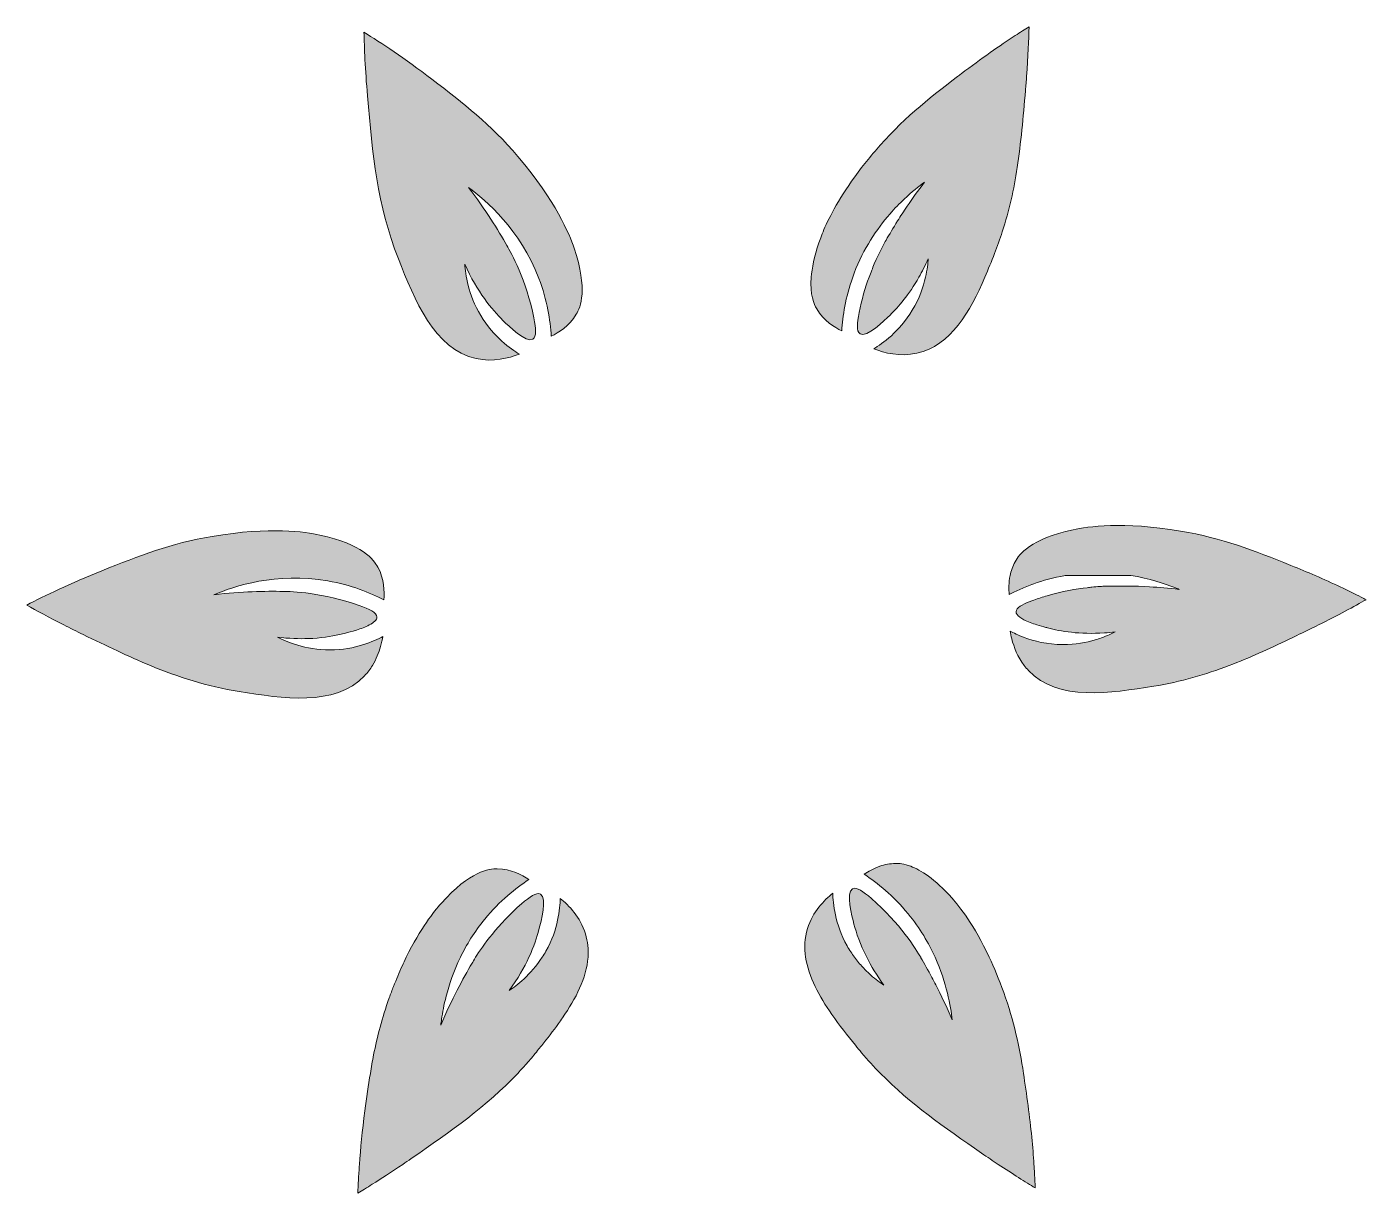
# Model space of a CAD drawing. Header units: inches. Extents: x -70 to 117, y 290 to 497.
# Drawn here: x -69.9 to 116.8, y 311.9 to 474.5 of the extents above; entities that cross this region are included whole.
import ezdxf

# ---------------------------------------------------------------- set-up
doc = ezdxf.new("R2010")
doc.units = ezdxf.units.IN
doc.header["$MEASUREMENT"] = 0
doc.layers.add('Layer 1', color=7, linetype='Continuous')

# ---------------------------------------------------------------- blocks, each defined once
blk = doc.blocks.new('block 3')
at = {"layer": 'Layer 1', "true_color": 0xfcbc38}
h = blk.add_hatch(color=40, dxfattribs=at)
h.dxf.hatch_style = 2
edge = h.paths.add_edge_path()
edge.add_spline(control_points=[(43.67, 432.12), (43.8, 434.15), (44.19, 436.75), (45.21, 439.58), (45.27, 439.77), (45.33, 439.96), (45.41, 440.15), (46.72, 443.58), (48.56, 446.3), (50.38, 448.39), (51.06, 449.17), (51.74, 449.87), (52.38, 450.48), (53.46, 451.49), (54.44, 452.27), (55.2, 452.82), (54.31, 451.66), (53.51, 450.54), (52.79, 449.48), (52.31, 448.77), (51.87, 448.09), (51.46, 447.44), (50.85, 446.46), (50.32, 445.56), (49.85, 444.75), (49.59, 444.28), (48.93, 443.11), (48.21, 441.43), (47.97, 440.87), (47.73, 440.25), (47.48, 439.58), (46.96, 438.15), (46.46, 436.48), (46.1, 434.65), (45.81, 433.19), (45.69, 432.03), (46.22, 431.71), (47.16, 431.13), (49.59, 433.51), (50.41, 434.32), (51.57, 435.45), (53.04, 437.15), (54.43, 439.58), (54.88, 440.36), (55.31, 441.21), (55.72, 442.15), (55.69, 441.54), (55.59, 440.64), (55.35, 439.58), (55.05, 438.24), (54.51, 436.64), (53.51, 434.98), (51.7, 431.96), (49.33, 430.33), (48.13, 429.61), (49.58, 429.04), (51.77, 428.46), (54.16, 428.99), (58.89, 430.05), (61.6, 434.82), (63.63, 439.58), (64.11, 440.69), (64.55, 441.81), (64.97, 442.87), (65.38, 443.89), (65.74, 444.91), (66.06, 445.91), (67.03, 448.92), (67.67, 451.86), (68.13, 454.86), (68.66, 458.3), (68.97, 461.82), (69.29, 465.61), (69.35, 466.28), (69.4, 466.93), (69.45, 467.56), (69.65, 470.36), (69.75, 472.73), (69.79, 474.49), (69.2, 474.12), (68.55, 473.7), (67.85, 473.25), (65.74, 471.88), (63.16, 470.1), (60.32, 467.93), (60.15, 467.8), (60, 467.68), (59.83, 467.56), (55.56, 464.28), (52.06, 461.54), (48.33, 457.17), (47.65, 456.37), (47.02, 455.6), (46.45, 454.86), (43.76, 451.37), (42.23, 448.54), (41.34, 446.55), (40.94, 445.65), (40.68, 444.92), (40.5, 444.39), (39.83, 442.42), (39.52, 440.85), (39.42, 439.58), (39.21, 437.11), (39.8, 435.82), (40.18, 435.16), (41.15, 433.51), (42.65, 432.6), (43.67, 432.12)], knot_values=[0, 0, 0, 0, 1, 1, 1, 2, 2, 2, 3, 3, 3, 4, 4, 4, 5, 5, 5, 6, 6, 6, 7, 7, 7, 8, 8, 8, 9, 9, 9, 10, 10, 10, 11, 11, 11, 12, 12, 12, 13, 13, 13, 14, 14, 14, 15, 15, 15, 16, 16, 16, 17, 17, 17, 18, 18, 18, 19, 19, 19, 20, 20, 20, 21, 21, 21, 22, 22, 22, 23, 23, 23, 24, 24, 24, 25, 25, 25, 26, 26, 26, 27, 27, 27, 28, 28, 28, 29, 29, 29, 30, 30, 30, 31, 31, 31, 32, 32, 32, 33, 33, 33, 34, 34, 34, 35, 35, 35, 36, 36, 36, 36], degree=3, periodic=1)
h = blk.add_hatch(color=40, dxfattribs=at)
h.dxf.hatch_style = 2
edge = h.paths.add_edge_path()
edge.add_spline(control_points=[(-18.12, 442.13), (-15.9, 436.52), (-13.14, 429.55), (-7.31, 428.25), (-4.91, 427.72), (-2.72, 428.3), (-1.27, 428.87), (-2.47, 429.58), (-4.84, 431.22), (-6.66, 434.24), (-8.44, 437.2), (-8.79, 440.01), (-8.87, 441.41), (-7.17, 437.54), (-5.08, 435.07), (-3.55, 433.57), (-2.74, 432.77), (-0.31, 430.39), (0.63, 430.96), (1.16, 431.29), (1.04, 432.45), (0.75, 433.91), (-0.28, 439.16), (-2.45, 443.05), (-3, 444), (-4.23, 446.18), (-5.98, 448.97), (-8.34, 452.08), (-5.92, 450.3), (-1.17, 446.26), (1.45, 439.41), (2.61, 436.35), (3.05, 433.55), (3.18, 431.37), (4.2, 431.85), (5.7, 432.76), (6.67, 434.42), (7.25, 435.42), (8.32, 437.84), (6.36, 443.64), (5.7, 445.6), (3.87, 450.16), (-1.47, 456.42), (-5.34, 460.97), (-8.96, 463.73), (-13.47, 467.18), (-17.26, 470.09), (-20.57, 472.27), (-22.93, 473.74), (-22.88, 471.59), (-22.76, 468.53), (-22.44, 464.87), (-21.73, 456.66), (-21.13, 449.76), (-18.12, 442.13)], knot_values=[0, 0, 0, 0, 1, 1, 1, 2, 2, 2, 3, 3, 3, 4, 4, 4, 5, 5, 5, 6, 6, 6, 7, 7, 7, 8, 8, 8, 9, 9, 9, 10, 10, 10, 11, 11, 11, 12, 12, 12, 13, 13, 13, 14, 14, 14, 15, 15, 15, 16, 16, 16, 17, 17, 17, 18, 18, 18, 18], degree=3, periodic=1)
h = blk.add_hatch(color=40, dxfattribs=at)
h.dxf.hatch_style = 2
edge = h.paths.add_edge_path()
edge.add_spline(control_points=[(116.79, 394.65), (116.56, 394.76), (116.32, 394.89), (116.08, 395.01), (114.36, 395.88), (112.19, 396.92), (109.65, 398.03), (108.59, 398.49), (107.48, 398.95), (106.3, 399.42), (101.03, 401.53), (96.8, 403.21), (90.92, 404.21), (82.81, 405.59), (77.95, 404.83), (75.93, 404.39), (69.95, 403.1), (68.41, 400.95), (67.85, 399.94), (67.5, 399.3), (67.28, 398.65), (67.15, 398.03), (66.93, 397.02), (66.95, 396.08), (67.02, 395.38), (67.5, 395.63), (68.03, 395.88), (68.6, 396.13), (69.17, 396.38), (69.78, 396.62), (70.43, 396.86), (71.73, 397.32), (73.2, 397.72), (74.81, 398), (74.87, 398.01), (74.92, 398.02), (74.98, 398.03), (74.98, 398.03), (83.98, 398.03), (83.98, 398.03), (86.55, 397.61), (88.66, 396.91), (90.12, 396.33), (90.33, 396.24), (90.52, 396.16), (90.71, 396.09), (89.25, 396.25), (87.88, 396.36), (86.6, 396.44), (84.47, 396.56), (82.6, 396.57), (81.03, 396.54), (80.9, 396.54), (80.71, 396.53), (80.47, 396.53), (80, 396.51), (79.34, 396.47), (78.53, 396.39), (78.33, 396.37), (78.12, 396.35), (77.9, 396.32), (76.37, 396.14), (74.42, 395.81), (72.3, 395.19), (71.69, 395.02), (71.07, 394.82), (70.44, 394.59), (70.27, 394.53), (70.1, 394.47), (69.93, 394.41), (68.79, 393.97), (67.98, 393.52), (67.98, 392.98), (67.97, 392.7), (68.18, 392.44), (68.5, 392.2), (68.66, 392.08), (68.85, 391.97), (69.06, 391.86), (69.59, 391.58), (70.24, 391.34), (70.85, 391.15), (71.33, 391), (71.79, 390.87), (72.13, 390.78), (72.21, 390.76), (72.29, 390.74), (72.36, 390.72), (74.17, 390.24), (76.84, 389.78), (80.29, 390.02), (80.78, 390.05), (81.29, 390.1), (81.81, 390.17), (81.35, 389.93), (80.69, 389.61), (79.87, 389.32), (79.6, 389.22), (79.31, 389.13), (79, 389.03), (77.77, 388.67), (76.25, 388.39), (74.52, 388.4), (72.32, 388.4), (70.47, 388.87), (69.09, 389.39), (68.27, 389.7), (67.61, 390.02), (67.15, 390.27), (67.21, 389.94), (67.28, 389.57), (67.38, 389.18), (67.67, 388.03), (68.18, 386.7), (69.12, 385.47), (69.3, 385.24), (69.49, 385), (69.71, 384.77), (73.82, 380.43), (81.21, 381.63), (87.16, 382.59), (90.98, 383.21), (94.38, 384.22), (97.69, 385.47), (97.69, 385.47), (97.69, 385.47), (97.69, 385.47), (100.47, 386.53), (103.19, 387.78), (106.03, 389.13), (106.97, 389.59), (107.93, 390.05), (108.91, 390.53), (109.32, 390.73), (109.73, 390.93), (110.12, 391.12), (112.88, 392.49), (115.15, 393.72), (116.79, 394.65), (116.79, 394.65), (116.79, 394.65), (116.79, 394.65), (116.79, 394.65), (116.79, 394.65), (116.79, 394.65)], knot_values=[0, 0, 0, 0, 1, 1, 1, 2, 2, 2, 3, 3, 3, 4, 4, 4, 5, 5, 5, 6, 6, 6, 7, 7, 7, 8, 8, 8, 9, 9, 9, 10, 10, 10, 11, 11, 11, 12, 12, 12, 13, 13, 13, 14, 14, 14, 15, 15, 15, 16, 16, 16, 17, 17, 17, 18, 18, 18, 19, 19, 19, 20, 20, 20, 21, 21, 21, 22, 22, 22, 23, 23, 23, 24, 24, 24, 25, 25, 25, 26, 26, 26, 27, 27, 27, 28, 28, 28, 29, 29, 29, 30, 30, 30, 31, 31, 31, 32, 32, 32, 33, 33, 33, 34, 34, 34, 35, 35, 35, 36, 36, 36, 37, 37, 37, 38, 38, 38, 39, 39, 39, 40, 40, 40, 41, 41, 41, 42, 42, 42, 43, 43, 43, 44, 44, 44, 45, 45, 45, 46, 46, 46, 47, 47, 47, 48, 48, 48, 48], degree=3, periodic=1)
h = blk.add_hatch(color=40, dxfattribs=at)
h.dxf.hatch_style = 2
edge = h.paths.add_edge_path()
edge.add_spline(control_points=[(-21.75, 385.47), (-21.75, 385.47), (-21.75, 385.47), (-21.75, 385.47), (-21.21, 386.36), (-20.85, 387.28), (-20.61, 388.12), (-20.47, 388.62), (-20.37, 389.1), (-20.29, 389.53), (-21.52, 388.86), (-24.14, 387.67), (-27.67, 387.65), (-31.13, 387.64), (-33.72, 388.78), (-34.96, 389.42), (-33.38, 389.23), (-31.95, 389.18), (-30.67, 389.23), (-28.96, 389.29), (-27.51, 389.51), (-26.33, 389.78), (-26.04, 389.84), (-25.76, 389.91), (-25.51, 389.98), (-25.16, 390.07), (-24.59, 390.22), (-23.98, 390.41), (-23.38, 390.61), (-22.72, 390.85), (-22.19, 391.12), (-22.19, 391.12), (-22.19, 391.12), (-22.19, 391.12), (-21.57, 391.45), (-21.12, 391.83), (-21.12, 392.24), (-21.13, 392.86), (-22.19, 393.35), (-23.59, 393.85), (-28.63, 395.65), (-33.08, 395.78), (-34.18, 395.8), (-36.68, 395.85), (-39.97, 395.79), (-43.85, 395.34), (-41.09, 396.51), (-35.18, 398.52), (-27.96, 397.26), (-24.73, 396.7), (-22.1, 395.63), (-20.17, 394.64), (-20.06, 395.76), (-20.07, 397.51), (-21, 399.19), (-21.56, 400.2), (-23.09, 402.36), (-29.08, 403.65), (-31.1, 404.09), (-35.95, 404.85), (-44.07, 403.47), (-49.95, 402.47), (-54.18, 400.78), (-59.45, 398.68), (-63.88, 396.91), (-67.46, 395.18), (-69.93, 393.9), (-68.6, 393.15), (-66.84, 392.19), (-64.75, 391.12), (-63.9, 390.69), (-63.01, 390.25), (-62.06, 389.78), (-58.8, 388.21), (-55.77, 386.74), (-52.71, 385.47), (-52.71, 385.47), (-52.71, 385.47), (-52.71, 385.47), (-48.81, 383.86), (-44.85, 382.59), (-40.31, 381.85), (-34.36, 380.89), (-26.96, 379.69), (-22.86, 384.03), (-22.42, 384.49), (-22.06, 384.98), (-21.75, 385.47)], knot_values=[0, 0, 0, 0, 1, 1, 1, 2, 2, 2, 3, 3, 3, 4, 4, 4, 5, 5, 5, 6, 6, 6, 7, 7, 7, 8, 8, 8, 9, 9, 9, 10, 10, 10, 11, 11, 11, 12, 12, 12, 13, 13, 13, 14, 14, 14, 15, 15, 15, 16, 16, 16, 17, 17, 17, 18, 18, 18, 19, 19, 19, 20, 20, 20, 21, 21, 21, 22, 22, 22, 23, 23, 23, 24, 24, 24, 25, 25, 25, 26, 26, 26, 27, 27, 27, 28, 28, 28, 29, 29, 29, 29], degree=3, periodic=1)
h = blk.add_hatch(color=40, dxfattribs=at)
h.dxf.hatch_style = 2
edge = h.paths.add_edge_path()
edge.add_spline(control_points=[(4.43, 353.01), (4.4, 351.61), (4.16, 348.74), (2.44, 345.67), (2.27, 345.37), (2.09, 345.08), (1.91, 344.81), (0.3, 342.33), (-1.64, 340.87), (-2.69, 340.19), (-1.47, 341.84), (-0.59, 343.4), (0.06, 344.81), (0.76, 346.3), (1.19, 347.63), (1.47, 348.69), (1.76, 349.8), (2.63, 353.09), (1.66, 353.62), (1.11, 353.92), (0.17, 353.24), (-0.96, 352.27), (-4.25, 349.41), (-6.39, 346.36), (-7.37, 344.81), (-7.59, 344.45), (-7.76, 344.18), (-7.86, 344), (-9.13, 341.85), (-10.7, 338.95), (-12.22, 335.35), (-12.19, 335.61), (-12.15, 335.89), (-12.11, 336.19), (-11.98, 337.09), (-11.78, 338.19), (-11.47, 339.4), (-11.05, 341.03), (-10.43, 342.88), (-9.49, 344.81), (-8.64, 346.56), (-7.53, 348.37), (-6.08, 350.14), (-4, 352.67), (-1.78, 354.44), (0.04, 355.64), (-0.88, 356.28), (-2.42, 357.13), (-4.34, 357.15), (-5.49, 357.16), (-8.12, 356.88), (-12.19, 352.3), (-13.18, 351.19), (-15.03, 348.89), (-17.03, 344.81), (-17.42, 344.01), (-17.82, 343.14), (-18.21, 342.2), (-18.41, 341.73), (-18.61, 341.25), (-18.81, 340.74), (-19.01, 340.23), (-19.21, 339.71), (-19.4, 339.16), (-19.91, 337.75), (-20.33, 336.4), (-20.69, 335.08), (-21.04, 333.77), (-21.33, 332.49), (-21.58, 331.21), (-21.75, 330.36), (-21.9, 329.51), (-22.04, 328.64), (-22.31, 326.97), (-22.54, 325.25), (-22.79, 323.41), (-23.17, 320.63), (-23.41, 318.12), (-23.56, 315.95), (-23.62, 315.19), (-23.66, 314.47), (-23.7, 313.8), (-23.74, 313.13), (-23.77, 312.51), (-23.79, 311.94), (-23.19, 312.3), (-22.51, 312.71), (-21.77, 313.18), (-20.53, 313.96), (-19.09, 314.89), (-17.53, 315.95), (-17.13, 316.21), (-16.74, 316.49), (-16.33, 316.77), (-10.75, 320.63), (-5.89, 323.99), (-1.49, 328.64), (-1.02, 329.14), (-0.55, 329.65), (-0.09, 330.18), (0.37, 330.7), (0.82, 331.24), (1.27, 331.81), (1.46, 332.05), (1.65, 332.29), (1.85, 332.53), (2.63, 333.51), (3.43, 334.53), (4.19, 335.58), (4.38, 335.84), (4.56, 336.11), (4.75, 336.38), (5.67, 337.71), (6.51, 339.1), (7.14, 340.51), (7.77, 341.92), (8.2, 343.36), (8.31, 344.81), (8.39, 345.9), (8.29, 346.99), (7.95, 348.08), (7.23, 350.42), (5.64, 352.03), (4.43, 353.01)], knot_values=[0, 0, 0, 0, 1, 1, 1, 2, 2, 2, 3, 3, 3, 4, 4, 4, 5, 5, 5, 6, 6, 6, 7, 7, 7, 8, 8, 8, 9, 9, 9, 10, 10, 10, 11, 11, 11, 12, 12, 12, 13, 13, 13, 14, 14, 14, 15, 15, 15, 16, 16, 16, 17, 17, 17, 18, 18, 18, 19, 19, 19, 20, 20, 20, 21, 21, 21, 22, 22, 22, 23, 23, 23, 24, 24, 24, 25, 25, 25, 26, 26, 26, 27, 27, 27, 28, 28, 28, 29, 29, 29, 30, 30, 30, 31, 31, 31, 32, 32, 32, 33, 33, 33, 34, 34, 34, 35, 35, 35, 36, 36, 36, 37, 37, 37, 38, 38, 38, 39, 39, 39, 40, 40, 40, 41, 41, 41, 41], degree=3, periodic=1)
h = blk.add_hatch(color=40, dxfattribs=at)
h.dxf.hatch_style = 2
edge = h.paths.add_edge_path()
edge.add_spline(control_points=[(70.47, 315.95), (70.32, 318.28), (70.07, 321.05), (69.65, 324.15), (69.44, 325.72), (69.23, 327.2), (69.01, 328.64), (68.43, 332.38), (67.71, 335.86), (66.26, 339.91), (65.59, 341.76), (64.91, 343.38), (64.24, 344.81), (62.11, 349.35), (60.09, 351.87), (59.05, 353.05), (56.61, 355.79), (54.69, 356.98), (53.29, 357.5), (52.83, 357.68), (52.42, 357.77), (52.07, 357.83), (51.72, 357.88), (51.42, 357.89), (51.19, 357.89), (50.39, 357.88), (49.65, 357.73), (49, 357.5), (48.1, 357.19), (47.35, 356.75), (46.82, 356.38), (48.64, 355.18), (50.85, 353.42), (52.93, 350.88), (54.59, 348.86), (55.8, 346.78), (56.69, 344.81), (57.49, 343.02), (58.03, 341.33), (58.4, 339.83), (58.77, 338.34), (58.96, 337.06), (59.07, 336.1), (58.31, 337.89), (57.54, 339.52), (56.8, 340.96), (56.62, 341.32), (56.43, 341.67), (56.25, 342.01), (55.71, 343.03), (55.19, 343.94), (54.71, 344.74), (54.7, 344.76), (54.69, 344.79), (54.68, 344.81), (54.07, 345.84), (51.78, 349.57), (47.81, 353.01), (46.69, 353.98), (45.74, 354.66), (45.19, 354.36), (44.23, 353.83), (45.09, 350.55), (45.38, 349.44), (45.71, 348.2), (46.24, 346.61), (47.15, 344.81), (47.76, 343.6), (48.54, 342.3), (49.55, 340.93), (49.08, 341.24), (48.43, 341.7), (47.71, 342.34), (47.35, 342.66), (46.98, 343.02), (46.6, 343.43), (46.22, 343.84), (45.84, 344.3), (45.46, 344.81), (45.1, 345.3), (44.75, 345.82), (44.42, 346.41), (42.7, 349.49), (42.46, 352.36), (42.43, 353.75), (41.22, 352.77), (39.62, 351.16), (38.9, 348.82), (38.49, 347.48), (38.44, 346.14), (38.64, 344.81), (39.04, 342.07), (40.53, 339.38), (42.29, 336.86), (43.34, 335.35), (44.5, 333.9), (45.58, 332.55), (45.87, 332.2), (46.15, 331.85), (46.44, 331.51), (47.3, 330.5), (48.17, 329.55), (49.06, 328.64), (49.06, 328.64), (49.06, 328.64), (49.06, 328.64), (53.28, 324.37), (57.9, 321.17), (63.18, 317.51), (63.98, 316.96), (64.75, 316.44), (65.49, 315.95), (67.53, 314.6), (69.29, 313.5), (70.64, 312.68), (70.61, 313.39), (70.58, 314.19), (70.53, 315.06), (70.51, 315.35), (70.49, 315.65), (70.47, 315.95)], knot_values=[0, 0, 0, 0, 1, 1, 1, 2, 2, 2, 3, 3, 3, 4, 4, 4, 5, 5, 5, 6, 6, 6, 7, 7, 7, 8, 8, 8, 9, 9, 9, 10, 10, 10, 11, 11, 11, 12, 12, 12, 13, 13, 13, 14, 14, 14, 15, 15, 15, 16, 16, 16, 17, 17, 17, 18, 18, 18, 19, 19, 19, 20, 20, 20, 21, 21, 21, 22, 22, 22, 23, 23, 23, 24, 24, 24, 25, 25, 25, 26, 26, 26, 27, 27, 27, 28, 28, 28, 29, 29, 29, 30, 30, 30, 31, 31, 31, 32, 32, 32, 33, 33, 33, 34, 34, 34, 35, 35, 35, 36, 36, 36, 37, 37, 37, 38, 38, 38, 39, 39, 39, 40, 40, 40, 40], degree=3, periodic=1)
at = {"layer": 'Layer 1', "lineweight": 0}
for points, knots in [([(43.67, 432.12), (43.8, 434.15), (44.19, 436.75), (45.21, 439.58), (45.27, 439.77), (45.33, 439.96), (45.41, 440.15), (46.72, 443.58), (48.56, 446.3), (50.38, 448.39), (51.06, 449.17), (51.74, 449.87), (52.38, 450.48), (53.46, 451.49), (54.44, 452.27), (55.2, 452.82), (54.31, 451.66), (53.51, 450.54), (52.79, 449.48), (52.31, 448.77), (51.87, 448.09), (51.46, 447.44), (50.85, 446.46), (50.32, 445.56), (49.85, 444.75), (49.59, 444.28), (48.93, 443.11), (48.21, 441.43), (47.97, 440.87), (47.73, 440.25), (47.48, 439.58), (46.96, 438.15), (46.46, 436.48), (46.1, 434.65), (45.81, 433.19), (45.69, 432.03), (46.22, 431.71), (47.16, 431.13), (49.59, 433.51), (50.41, 434.32), (51.57, 435.45), (53.04, 437.15), (54.43, 439.58), (54.88, 440.36), (55.31, 441.21), (55.72, 442.15), (55.69, 441.54), (55.59, 440.64), (55.35, 439.58), (55.05, 438.24), (54.51, 436.64), (53.51, 434.98), (51.7, 431.96), (49.33, 430.33), (48.13, 429.61), (49.58, 429.04), (51.77, 428.46), (54.16, 428.99), (58.89, 430.05), (61.6, 434.82), (63.63, 439.58), (64.11, 440.69), (64.55, 441.81), (64.97, 442.87), (65.38, 443.89), (65.74, 444.91), (66.06, 445.91), (67.03, 448.92), (67.67, 451.86), (68.13, 454.86), (68.66, 458.3), (68.97, 461.82), (69.29, 465.61), (69.35, 466.28), (69.4, 466.93), (69.45, 467.56), (69.65, 470.36), (69.75, 472.73), (69.79, 474.49), (69.2, 474.12), (68.55, 473.7), (67.85, 473.25), (65.74, 471.88), (63.16, 470.1), (60.32, 467.93), (60.15, 467.8), (60, 467.68), (59.83, 467.56), (55.56, 464.28), (52.06, 461.54), (48.33, 457.17), (47.65, 456.37), (47.02, 455.6), (46.45, 454.86), (43.76, 451.37), (42.23, 448.54), (41.34, 446.55), (40.94, 445.65), (40.68, 444.92), (40.5, 444.39), (39.83, 442.42), (39.52, 440.85), (39.42, 439.58), (39.21, 437.11), (39.8, 435.82), (40.18, 435.16), (41.15, 433.51), (42.65, 432.6), (43.67, 432.12)], [0, 0, 0, 0, 1, 1, 1, 2, 2, 2, 3, 3, 3, 4, 4, 4, 5, 5, 5, 6, 6, 6, 7, 7, 7, 8, 8, 8, 9, 9, 9, 10, 10, 10, 11, 11, 11, 12, 12, 12, 13, 13, 13, 14, 14, 14, 15, 15, 15, 16, 16, 16, 17, 17, 17, 18, 18, 18, 19, 19, 19, 20, 20, 20, 21, 21, 21, 22, 22, 22, 23, 23, 23, 24, 24, 24, 25, 25, 25, 26, 26, 26, 27, 27, 27, 28, 28, 28, 29, 29, 29, 30, 30, 30, 31, 31, 31, 32, 32, 32, 33, 33, 33, 34, 34, 34, 35, 35, 35, 36, 36, 36, 36]), ([(-18.12, 442.13), (-15.9, 436.52), (-13.14, 429.55), (-7.31, 428.25), (-4.91, 427.72), (-2.72, 428.3), (-1.27, 428.87), (-2.47, 429.58), (-4.84, 431.22), (-6.66, 434.24), (-8.44, 437.2), (-8.79, 440.01), (-8.87, 441.41), (-7.17, 437.54), (-5.08, 435.07), (-3.55, 433.57), (-2.74, 432.77), (-0.31, 430.39), (0.63, 430.96), (1.16, 431.29), (1.04, 432.45), (0.75, 433.91), (-0.28, 439.16), (-2.45, 443.05), (-3, 444), (-4.23, 446.18), (-5.98, 448.97), (-8.34, 452.08), (-5.92, 450.3), (-1.17, 446.26), (1.45, 439.41), (2.61, 436.35), (3.05, 433.55), (3.18, 431.37), (4.2, 431.85), (5.7, 432.76), (6.67, 434.42), (7.25, 435.42), (8.32, 437.84), (6.36, 443.64), (5.7, 445.6), (3.87, 450.16), (-1.47, 456.42), (-5.34, 460.97), (-8.96, 463.73), (-13.47, 467.18), (-17.26, 470.09), (-20.57, 472.27), (-22.93, 473.74), (-22.88, 471.59), (-22.76, 468.53), (-22.44, 464.87), (-21.73, 456.66), (-21.13, 449.76), (-18.12, 442.13)], [0, 0, 0, 0, 1, 1, 1, 2, 2, 2, 3, 3, 3, 4, 4, 4, 5, 5, 5, 6, 6, 6, 7, 7, 7, 8, 8, 8, 9, 9, 9, 10, 10, 10, 11, 11, 11, 12, 12, 12, 13, 13, 13, 14, 14, 14, 15, 15, 15, 16, 16, 16, 17, 17, 17, 18, 18, 18, 18]), ([(116.79, 394.65), (116.56, 394.76), (116.32, 394.89), (116.08, 395.01), (114.36, 395.88), (112.19, 396.92), (109.65, 398.03), (108.59, 398.49), (107.48, 398.95), (106.3, 399.42), (101.03, 401.53), (96.8, 403.21), (90.92, 404.21), (82.81, 405.59), (77.95, 404.83), (75.93, 404.39), (69.95, 403.1), (68.41, 400.95), (67.85, 399.94), (67.5, 399.3), (67.28, 398.65), (67.15, 398.03), (66.93, 397.02), (66.95, 396.08), (67.02, 395.38), (67.5, 395.63), (68.03, 395.88), (68.6, 396.13), (69.17, 396.38), (69.78, 396.62), (70.43, 396.86), (71.73, 397.32), (73.2, 397.72), (74.81, 398), (74.87, 398.01), (74.92, 398.02), (74.98, 398.03), (74.98, 398.03), (83.98, 398.03), (83.98, 398.03), (86.55, 397.61), (88.66, 396.91), (90.12, 396.33), (90.33, 396.24), (90.52, 396.16), (90.71, 396.09), (89.25, 396.25), (87.88, 396.36), (86.6, 396.44), (84.47, 396.56), (82.6, 396.57), (81.03, 396.54), (80.9, 396.54), (80.71, 396.53), (80.47, 396.53), (80, 396.51), (79.34, 396.47), (78.53, 396.39), (78.33, 396.37), (78.12, 396.35), (77.9, 396.32), (76.37, 396.14), (74.42, 395.81), (72.3, 395.19), (71.69, 395.02), (71.07, 394.82), (70.44, 394.59), (70.27, 394.53), (70.1, 394.47), (69.93, 394.41), (68.79, 393.97), (67.98, 393.52), (67.98, 392.98), (67.97, 392.7), (68.18, 392.44), (68.5, 392.2), (68.66, 392.08), (68.85, 391.97), (69.06, 391.86), (69.59, 391.58), (70.24, 391.34), (70.85, 391.15), (71.33, 391), (71.79, 390.87), (72.13, 390.78), (72.21, 390.76), (72.29, 390.74), (72.36, 390.72), (74.17, 390.24), (76.84, 389.78), (80.29, 390.02), (80.78, 390.05), (81.29, 390.1), (81.81, 390.17), (81.35, 389.93), (80.69, 389.61), (79.87, 389.32), (79.6, 389.22), (79.31, 389.13), (79, 389.03), (77.77, 388.67), (76.25, 388.39), (74.52, 388.4), (72.32, 388.4), (70.47, 388.87), (69.09, 389.39), (68.27, 389.7), (67.61, 390.02), (67.15, 390.27), (67.21, 389.94), (67.28, 389.57), (67.38, 389.18), (67.67, 388.03), (68.18, 386.7), (69.12, 385.47), (69.3, 385.24), (69.49, 385), (69.71, 384.77), (73.82, 380.43), (81.21, 381.63), (87.16, 382.59), (90.98, 383.21), (94.38, 384.22), (97.69, 385.47), (97.69, 385.47), (97.69, 385.47), (97.69, 385.47), (100.47, 386.53), (103.19, 387.78), (106.03, 389.13), (106.97, 389.59), (107.93, 390.05), (108.91, 390.53), (109.32, 390.73), (109.73, 390.93), (110.12, 391.12), (112.88, 392.49), (115.15, 393.72), (116.79, 394.65), (116.79, 394.65), (116.79, 394.65), (116.79, 394.65), (116.79, 394.65), (116.79, 394.65), (116.79, 394.65)], [0, 0, 0, 0, 1, 1, 1, 2, 2, 2, 3, 3, 3, 4, 4, 4, 5, 5, 5, 6, 6, 6, 7, 7, 7, 8, 8, 8, 9, 9, 9, 10, 10, 10, 11, 11, 11, 12, 12, 12, 13, 13, 13, 14, 14, 14, 15, 15, 15, 16, 16, 16, 17, 17, 17, 18, 18, 18, 19, 19, 19, 20, 20, 20, 21, 21, 21, 22, 22, 22, 23, 23, 23, 24, 24, 24, 25, 25, 25, 26, 26, 26, 27, 27, 27, 28, 28, 28, 29, 29, 29, 30, 30, 30, 31, 31, 31, 32, 32, 32, 33, 33, 33, 34, 34, 34, 35, 35, 35, 36, 36, 36, 37, 37, 37, 38, 38, 38, 39, 39, 39, 40, 40, 40, 41, 41, 41, 42, 42, 42, 43, 43, 43, 44, 44, 44, 45, 45, 45, 46, 46, 46, 47, 47, 47, 48, 48, 48, 48]), ([(-21.75, 385.47), (-21.75, 385.47), (-21.75, 385.47), (-21.75, 385.47), (-21.21, 386.36), (-20.85, 387.28), (-20.61, 388.12), (-20.47, 388.62), (-20.37, 389.1), (-20.29, 389.53), (-21.52, 388.86), (-24.14, 387.67), (-27.67, 387.65), (-31.13, 387.64), (-33.72, 388.78), (-34.96, 389.42), (-33.38, 389.23), (-31.95, 389.18), (-30.67, 389.23), (-28.96, 389.29), (-27.51, 389.51), (-26.33, 389.78), (-26.04, 389.84), (-25.76, 389.91), (-25.51, 389.98), (-25.16, 390.07), (-24.59, 390.22), (-23.98, 390.41), (-23.38, 390.61), (-22.72, 390.85), (-22.19, 391.12), (-22.19, 391.12), (-22.19, 391.12), (-22.19, 391.12), (-21.57, 391.45), (-21.12, 391.83), (-21.12, 392.24), (-21.13, 392.86), (-22.19, 393.35), (-23.59, 393.85), (-28.63, 395.65), (-33.08, 395.78), (-34.18, 395.8), (-36.68, 395.85), (-39.97, 395.79), (-43.85, 395.34), (-41.09, 396.51), (-35.18, 398.52), (-27.96, 397.26), (-24.73, 396.7), (-22.1, 395.63), (-20.17, 394.64), (-20.06, 395.76), (-20.07, 397.51), (-21, 399.19), (-21.56, 400.2), (-23.09, 402.36), (-29.08, 403.65), (-31.1, 404.09), (-35.95, 404.85), (-44.07, 403.47), (-49.95, 402.47), (-54.18, 400.78), (-59.45, 398.68), (-63.88, 396.91), (-67.46, 395.18), (-69.93, 393.9), (-68.6, 393.15), (-66.84, 392.19), (-64.75, 391.12), (-63.9, 390.69), (-63.01, 390.25), (-62.06, 389.78), (-58.8, 388.21), (-55.77, 386.74), (-52.71, 385.47), (-52.71, 385.47), (-52.71, 385.47), (-52.71, 385.47), (-48.81, 383.86), (-44.85, 382.59), (-40.31, 381.85), (-34.36, 380.89), (-26.96, 379.69), (-22.86, 384.03), (-22.42, 384.49), (-22.06, 384.98), (-21.75, 385.47)], [0, 0, 0, 0, 1, 1, 1, 2, 2, 2, 3, 3, 3, 4, 4, 4, 5, 5, 5, 6, 6, 6, 7, 7, 7, 8, 8, 8, 9, 9, 9, 10, 10, 10, 11, 11, 11, 12, 12, 12, 13, 13, 13, 14, 14, 14, 15, 15, 15, 16, 16, 16, 17, 17, 17, 18, 18, 18, 19, 19, 19, 20, 20, 20, 21, 21, 21, 22, 22, 22, 23, 23, 23, 24, 24, 24, 25, 25, 25, 26, 26, 26, 27, 27, 27, 28, 28, 28, 29, 29, 29, 29]), ([(4.43, 353.01), (4.4, 351.61), (4.16, 348.74), (2.44, 345.67), (2.27, 345.37), (2.09, 345.08), (1.91, 344.81), (0.3, 342.33), (-1.64, 340.87), (-2.69, 340.19), (-1.47, 341.84), (-0.59, 343.4), (0.06, 344.81), (0.76, 346.3), (1.19, 347.63), (1.47, 348.69), (1.76, 349.8), (2.63, 353.09), (1.66, 353.62), (1.11, 353.92), (0.17, 353.24), (-0.96, 352.27), (-4.25, 349.41), (-6.39, 346.36), (-7.37, 344.81), (-7.59, 344.45), (-7.76, 344.18), (-7.86, 344), (-9.13, 341.85), (-10.7, 338.95), (-12.22, 335.35), (-12.19, 335.61), (-12.15, 335.89), (-12.11, 336.19), (-11.98, 337.09), (-11.78, 338.19), (-11.47, 339.4), (-11.05, 341.03), (-10.43, 342.88), (-9.49, 344.81), (-8.64, 346.56), (-7.53, 348.37), (-6.08, 350.14), (-4, 352.67), (-1.78, 354.44), (0.04, 355.64), (-0.88, 356.28), (-2.42, 357.13), (-4.34, 357.15), (-5.49, 357.16), (-8.12, 356.88), (-12.19, 352.3), (-13.18, 351.19), (-15.03, 348.89), (-17.03, 344.81), (-17.42, 344.01), (-17.82, 343.14), (-18.21, 342.2), (-18.41, 341.73), (-18.61, 341.25), (-18.81, 340.74), (-19.01, 340.23), (-19.21, 339.71), (-19.4, 339.16), (-19.91, 337.75), (-20.33, 336.4), (-20.69, 335.08), (-21.04, 333.77), (-21.33, 332.49), (-21.58, 331.21), (-21.75, 330.36), (-21.9, 329.51), (-22.04, 328.64), (-22.31, 326.97), (-22.54, 325.25), (-22.79, 323.41), (-23.17, 320.63), (-23.41, 318.12), (-23.56, 315.95), (-23.62, 315.19), (-23.66, 314.47), (-23.7, 313.8), (-23.74, 313.13), (-23.77, 312.51), (-23.79, 311.94), (-23.19, 312.3), (-22.51, 312.71), (-21.77, 313.18), (-20.53, 313.96), (-19.09, 314.89), (-17.53, 315.95), (-17.13, 316.21), (-16.74, 316.49), (-16.33, 316.77), (-10.75, 320.63), (-5.89, 323.99), (-1.49, 328.64), (-1.02, 329.14), (-0.55, 329.65), (-0.09, 330.18), (0.37, 330.7), (0.82, 331.24), (1.27, 331.81), (1.46, 332.05), (1.65, 332.29), (1.85, 332.53), (2.63, 333.51), (3.43, 334.53), (4.19, 335.58), (4.38, 335.84), (4.56, 336.11), (4.75, 336.38), (5.67, 337.71), (6.51, 339.1), (7.14, 340.51), (7.77, 341.92), (8.2, 343.36), (8.31, 344.81), (8.39, 345.9), (8.29, 346.99), (7.95, 348.08), (7.23, 350.42), (5.64, 352.03), (4.43, 353.01)], [0, 0, 0, 0, 1, 1, 1, 2, 2, 2, 3, 3, 3, 4, 4, 4, 5, 5, 5, 6, 6, 6, 7, 7, 7, 8, 8, 8, 9, 9, 9, 10, 10, 10, 11, 11, 11, 12, 12, 12, 13, 13, 13, 14, 14, 14, 15, 15, 15, 16, 16, 16, 17, 17, 17, 18, 18, 18, 19, 19, 19, 20, 20, 20, 21, 21, 21, 22, 22, 22, 23, 23, 23, 24, 24, 24, 25, 25, 25, 26, 26, 26, 27, 27, 27, 28, 28, 28, 29, 29, 29, 30, 30, 30, 31, 31, 31, 32, 32, 32, 33, 33, 33, 34, 34, 34, 35, 35, 35, 36, 36, 36, 37, 37, 37, 38, 38, 38, 39, 39, 39, 40, 40, 40, 41, 41, 41, 41]), ([(70.47, 315.95), (70.32, 318.28), (70.07, 321.05), (69.65, 324.15), (69.44, 325.72), (69.23, 327.2), (69.01, 328.64), (68.43, 332.38), (67.71, 335.86), (66.26, 339.91), (65.59, 341.76), (64.91, 343.38), (64.24, 344.81), (62.11, 349.35), (60.09, 351.87), (59.05, 353.05), (56.61, 355.79), (54.69, 356.98), (53.29, 357.5), (52.83, 357.68), (52.42, 357.77), (52.07, 357.83), (51.72, 357.88), (51.42, 357.89), (51.19, 357.89), (50.39, 357.88), (49.65, 357.73), (49, 357.5), (48.1, 357.19), (47.35, 356.75), (46.82, 356.38), (48.64, 355.18), (50.85, 353.42), (52.93, 350.88), (54.59, 348.86), (55.8, 346.78), (56.69, 344.81), (57.49, 343.02), (58.03, 341.33), (58.4, 339.83), (58.77, 338.34), (58.96, 337.06), (59.07, 336.1), (58.31, 337.89), (57.54, 339.52), (56.8, 340.96), (56.62, 341.32), (56.43, 341.67), (56.25, 342.01), (55.71, 343.03), (55.19, 343.94), (54.71, 344.74), (54.7, 344.76), (54.69, 344.79), (54.68, 344.81), (54.07, 345.84), (51.78, 349.57), (47.81, 353.01), (46.69, 353.98), (45.74, 354.66), (45.19, 354.36), (44.23, 353.83), (45.09, 350.55), (45.38, 349.44), (45.71, 348.2), (46.24, 346.61), (47.15, 344.81), (47.76, 343.6), (48.54, 342.3), (49.55, 340.93), (49.08, 341.24), (48.43, 341.7), (47.71, 342.34), (47.35, 342.66), (46.98, 343.02), (46.6, 343.43), (46.22, 343.84), (45.84, 344.3), (45.46, 344.81), (45.1, 345.3), (44.75, 345.82), (44.42, 346.41), (42.7, 349.49), (42.46, 352.36), (42.43, 353.75), (41.22, 352.77), (39.62, 351.16), (38.9, 348.82), (38.49, 347.48), (38.44, 346.14), (38.64, 344.81), (39.04, 342.07), (40.53, 339.38), (42.29, 336.86), (43.34, 335.35), (44.5, 333.9), (45.58, 332.55), (45.87, 332.2), (46.15, 331.85), (46.44, 331.51), (47.3, 330.5), (48.17, 329.55), (49.06, 328.64), (49.06, 328.64), (49.06, 328.64), (49.06, 328.64), (53.28, 324.37), (57.9, 321.17), (63.18, 317.51), (63.98, 316.96), (64.75, 316.44), (65.49, 315.95), (67.53, 314.6), (69.29, 313.5), (70.64, 312.68), (70.61, 313.39), (70.58, 314.19), (70.53, 315.06), (70.51, 315.35), (70.49, 315.65), (70.47, 315.95)], [0, 0, 0, 0, 1, 1, 1, 2, 2, 2, 3, 3, 3, 4, 4, 4, 5, 5, 5, 6, 6, 6, 7, 7, 7, 8, 8, 8, 9, 9, 9, 10, 10, 10, 11, 11, 11, 12, 12, 12, 13, 13, 13, 14, 14, 14, 15, 15, 15, 16, 16, 16, 17, 17, 17, 18, 18, 18, 19, 19, 19, 20, 20, 20, 21, 21, 21, 22, 22, 22, 23, 23, 23, 24, 24, 24, 25, 25, 25, 26, 26, 26, 27, 27, 27, 28, 28, 28, 29, 29, 29, 30, 30, 30, 31, 31, 31, 32, 32, 32, 33, 33, 33, 34, 34, 34, 35, 35, 35, 36, 36, 36, 37, 37, 37, 38, 38, 38, 39, 39, 39, 40, 40, 40, 40])]:
    blk.add_open_spline(points, degree=3, knots=knots, dxfattribs=at)
blk = doc.blocks.new('block 2')
at = {"layer": 'Layer 1'}
blk.add_blockref('block 3', (0, 0), dxfattribs=at)

msp = doc.modelspace()

# ---------------------------------------------------------------- block references
at = {"layer": 'Layer 1'}
msp.add_blockref('block 2', (0, 0), dxfattribs=at)

doc.saveas('drawing.dxf')
